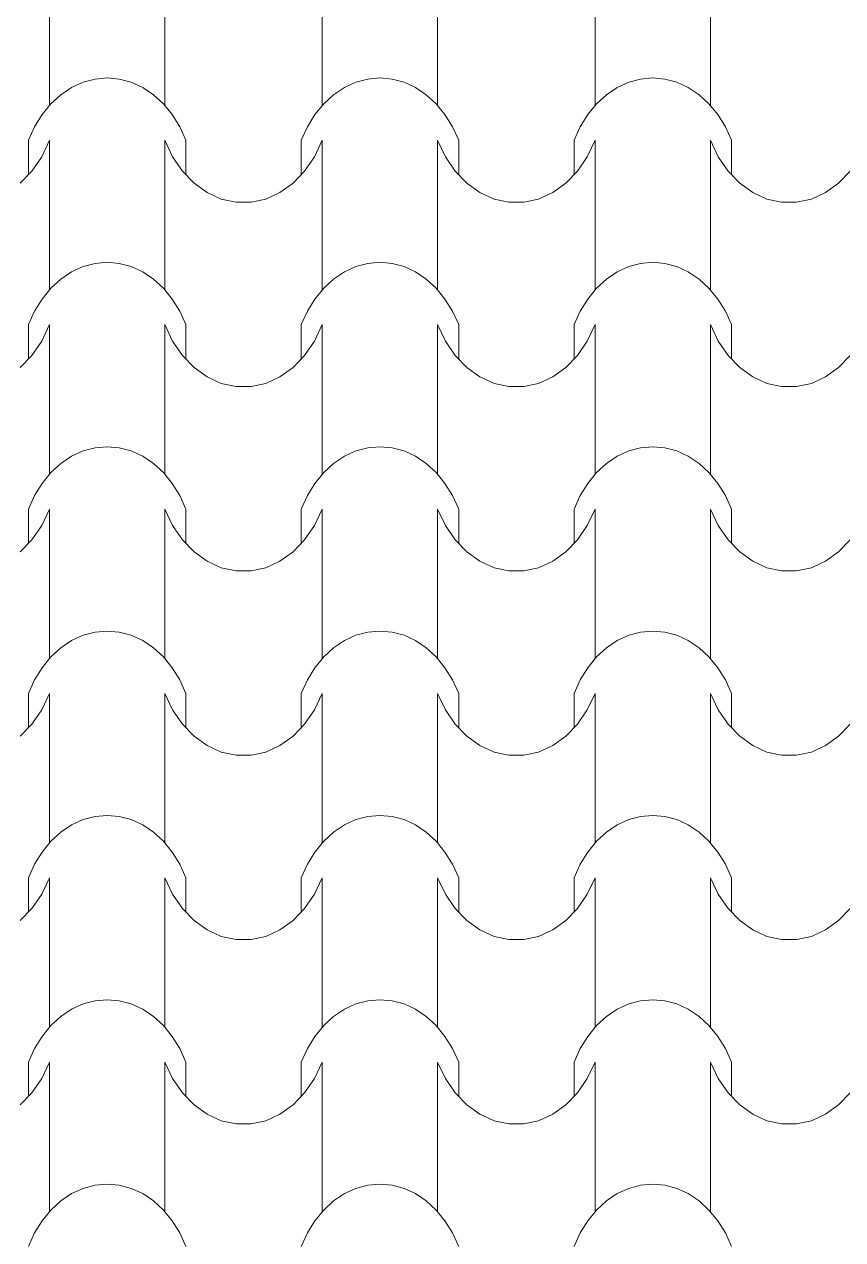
# Model space of a CAD drawing. Header units: millimetres. Extents: x 42452 to 2852333, y -419346 to 834876.
# Drawn here: x 2625101 to 2627128, y 659407 to 662416 of the extents above; entities that cross this region are included whole.
import ezdxf

# ---------------------------------------------------------------- set-up
doc = ezdxf.new("R2010")
doc.units = ezdxf.units.MM
doc.layers.add('M-2 keramitin shtrixi_Ном._пера__21_Pen_No__1', color=7, linetype='Continuous', lineweight=15)
doc.layers.add('memar', color=7, linetype='Continuous', lineweight=25)

# ---------------------------------------------------------------- blocks, each defined once
blk = doc.blocks.new('*X17')
at = {"layer": 'M-2 keramitin shtrixi_Ном._пера__21_Pen_No__1', "color": 7, "linetype": 'Continuous', "lineweight": 15}
for p, q in [((-261176.3, -1357432.1), (-261176.3, -1357247)), ((-260890.7, -1357432.1), (-260890.7, -1357247)), ((-260500.7, -1357432.1), (-260500.7, -1357247)), ((-260215.2, -1357432.1), (-260215.2, -1357247)), ((-259825.1, -1357432.1), (-259825.1, -1357247)), ((-259539.6, -1357432.1), (-259539.6, -1357247)), ((-261176.3, -1357617.2), (-261176.3, -1357432.1)), ((-260890.7, -1357617.2), (-260890.7, -1357432.1)), ((-260500.7, -1357617.2), (-260500.7, -1357432.1)), ((-260215.2, -1357617.2), (-260215.2, -1357432.1)), ((-259825.1, -1357617.2), (-259825.1, -1357432.1)), ((-259539.6, -1357617.2), (-259539.6, -1357432.1)), ((-261093.1, -1357559.7), (-261063.6, -1357551.7)), ((-261063.6, -1357551.7), (-261033.5, -1357549.1)), ((-261033.5, -1357549.1), (-261003.4, -1357551.7)), ((-261003.4, -1357551.7), (-260973.9, -1357559.7)), ((-260417.5, -1357559.7), (-260388, -1357551.7)), ((-260388, -1357551.7), (-260357.9, -1357549.1)), ((-260357.9, -1357549.1), (-260327.8, -1357551.7)), ((-260327.8, -1357551.7), (-260298.3, -1357559.7)), ((-259742, -1357559.7), (-259712.5, -1357551.7)), ((-259712.5, -1357551.7), (-259682.4, -1357549.1)), ((-259682.4, -1357549.1), (-259652.3, -1357551.7)), ((-259652.3, -1357551.7), (-259622.8, -1357559.7)), ((-261148.2, -1357590.8), (-261121.5, -1357572.8)), ((-261121.5, -1357572.8), (-261093.1, -1357559.7)), ((-260973.9, -1357559.7), (-260945.5, -1357572.8)), ((-260945.5, -1357572.8), (-260918.8, -1357590.8)), ((-260472.6, -1357590.8), (-260445.9, -1357572.8)), ((-260445.9, -1357572.8), (-260417.5, -1357559.7)), ((-260298.3, -1357559.7), (-260269.9, -1357572.8)), ((-260269.9, -1357572.8), (-260243.3, -1357590.8)), ((-259797.1, -1357590.8), (-259770.4, -1357572.8)), ((-259770.4, -1357572.8), (-259742, -1357559.7)), ((-259622.8, -1357559.7), (-259594.4, -1357572.8)), ((-259594.4, -1357572.8), (-259567.7, -1357590.8)), ((-261172.7, -1357613.3), (-261148.2, -1357590.8)), ((-260918.8, -1357590.8), (-260894.3, -1357613.3)), ((-260497.1, -1357613.3), (-260472.6, -1357590.8)), ((-260243.3, -1357590.8), (-260218.8, -1357613.3)), ((-259821.5, -1357613.3), (-259797.1, -1357590.8)), ((-259567.7, -1357590.8), (-259543.2, -1357613.3)), ((-261213.2, -1357670.2), (-261194.5, -1357639.9)), ((-261194.5, -1357639.9), (-261172.7, -1357613.3)), ((-260894.3, -1357613.3), (-260872.5, -1357639.9)), ((-260872.5, -1357639.9), (-260853.8, -1357670.2)), ((-260537.7, -1357670.2), (-260518.9, -1357639.9)), ((-260518.9, -1357639.9), (-260497.1, -1357613.3)), ((-260218.8, -1357613.3), (-260196.9, -1357639.9)), ((-260196.9, -1357639.9), (-260178.2, -1357670.2)), ((-259862.1, -1357670.2), (-259843.4, -1357639.9)), ((-259843.4, -1357639.9), (-259821.5, -1357613.3)), ((-259543.2, -1357613.3), (-259521.4, -1357639.9)), ((-259521.4, -1357639.9), (-259502.6, -1357670.2)), ((-261228.5, -1357703.4), (-261213.2, -1357670.2)), ((-260853.8, -1357670.2), (-260838.5, -1357703.4)), ((-260553, -1357703.4), (-260537.7, -1357670.2)), ((-260178.2, -1357670.2), (-260162.9, -1357703.4)), ((-259877.4, -1357703.4), (-259862.1, -1357670.2)), ((-259502.6, -1357670.2), (-259487.4, -1357703.4)), ((-261228.5, -1357788.5), (-261228.5, -1357703.4)), ((-261176.3, -1357703.4), (-261195.6, -1357743.9)), ((-261176.3, -1357888.5), (-261176.3, -1357703.4)), ((-260890.7, -1357888.5), (-260890.7, -1357703.4)), ((-260871.4, -1357743.9), (-260890.7, -1357703.4)), ((-260838.5, -1357788.5), (-260838.5, -1357703.4)), ((-260553, -1357788.5), (-260553, -1357703.4)), ((-260500.7, -1357703.4), (-260520, -1357743.9)), ((-260500.7, -1357888.5), (-260500.7, -1357703.4)), ((-260215.2, -1357888.5), (-260215.2, -1357703.4)), ((-260195.9, -1357743.9), (-260215.2, -1357703.4)), ((-260162.9, -1357788.5), (-260162.9, -1357703.4)), ((-259877.4, -1357788.5), (-259877.4, -1357703.4)), ((-259825.1, -1357703.4), (-259844.5, -1357743.9)), ((-259825.1, -1357888.5), (-259825.1, -1357703.4)), ((-259539.6, -1357888.5), (-259539.6, -1357703.4)), ((-259520.3, -1357743.9), (-259539.6, -1357703.4)), ((-259487.4, -1357788.5), (-259487.4, -1357703.4)), ((-261195.6, -1357743.9), (-261220, -1357779.6)), ((-260847, -1357779.6), (-260871.4, -1357743.9)), ((-260520, -1357743.9), (-260544.4, -1357779.6)), ((-260171.4, -1357779.6), (-260195.9, -1357743.9)), ((-259844.5, -1357743.9), (-259868.9, -1357779.6)), ((-259495.9, -1357779.6), (-259520.3, -1357743.9)), ((-261220, -1357779.6), (-261248.8, -1357809.5)), ((-260818.2, -1357809.5), (-260847, -1357779.6)), ((-260544.4, -1357779.6), (-260573.2, -1357809.5)), ((-260142.6, -1357809.5), (-260171.4, -1357779.6)), ((-259868.9, -1357779.6), (-259897.7, -1357809.5)), ((-259467.1, -1357809.5), (-259495.9, -1357779.6)), ((-259193.3, -1357779.6), (-259222.1, -1357809.5)), ((-260785.8, -1357832.8), (-260818.2, -1357809.5)), ((-260573.2, -1357809.5), (-260605.6, -1357832.8)), ((-260110.3, -1357832.8), (-260142.6, -1357809.5)), ((-259897.7, -1357809.5), (-259930, -1357832.8)), ((-259434.7, -1357832.8), (-259467.1, -1357809.5)), ((-259222.1, -1357809.5), (-259254.5, -1357832.8)), ((-260750.8, -1357848.7), (-260785.8, -1357832.8)), ((-260714.3, -1357856.7), (-260750.8, -1357848.7)), ((-260640.6, -1357848.7), (-260677.2, -1357856.7)), ((-260605.6, -1357832.8), (-260640.6, -1357848.7)), ((-260075.3, -1357848.7), (-260110.3, -1357832.8)), ((-260038.7, -1357856.7), (-260075.3, -1357848.7)), ((-259965, -1357848.7), (-260001.6, -1357856.7)), ((-259930, -1357832.8), (-259965, -1357848.7)), ((-259399.7, -1357848.7), (-259434.7, -1357832.8)), ((-259363.2, -1357856.7), (-259399.7, -1357848.7)), ((-259289.5, -1357848.7), (-259326, -1357856.7)), ((-259254.5, -1357832.8), (-259289.5, -1357848.7)), ((-260695.7, -1357856.7), (-260714.3, -1357856.7)), ((-260677.2, -1357856.7), (-260695.7, -1357856.7)), ((-260020.2, -1357856.7), (-260038.7, -1357856.7)), ((-260001.6, -1357856.7), (-260020.2, -1357856.7)), ((-259344.6, -1357856.7), (-259363.2, -1357856.7)), ((-259326, -1357856.7), (-259344.6, -1357856.7)), ((-261176.3, -1358073.5), (-261176.3, -1357888.5)), ((-260890.7, -1358073.5), (-260890.7, -1357888.5)), ((-260500.7, -1358073.5), (-260500.7, -1357888.5)), ((-260215.2, -1358073.5), (-260215.2, -1357888.5)), ((-259825.1, -1358073.5), (-259825.1, -1357888.5)), ((-259539.6, -1358073.5), (-259539.6, -1357888.5)), ((-261148.2, -1358047.1), (-261121.5, -1358029.1)), ((-261121.5, -1358029.1), (-261093.1, -1358016.1)), ((-261093.1, -1358016.1), (-261063.6, -1358008.1)), ((-261063.6, -1358008.1), (-261033.5, -1358005.4)), ((-261033.5, -1358005.4), (-261003.4, -1358008.1)), ((-261003.4, -1358008.1), (-260973.9, -1358016.1)), ((-260973.9, -1358016.1), (-260945.5, -1358029.1)), ((-260945.5, -1358029.1), (-260918.8, -1358047.1)), ((-260472.6, -1358047.1), (-260445.9, -1358029.1)), ((-260445.9, -1358029.1), (-260417.5, -1358016.1)), ((-260417.5, -1358016.1), (-260388, -1358008.1)), ((-260388, -1358008.1), (-260357.9, -1358005.4)), ((-260357.9, -1358005.4), (-260327.8, -1358008.1)), ((-260327.8, -1358008.1), (-260298.3, -1358016.1)), ((-260298.3, -1358016.1), (-260269.9, -1358029.1)), ((-260269.9, -1358029.1), (-260243.3, -1358047.1)), ((-259797.1, -1358047.1), (-259770.4, -1358029.1)), ((-259770.4, -1358029.1), (-259742, -1358016.1)), ((-259742, -1358016.1), (-259712.5, -1358008.1)), ((-259712.5, -1358008.1), (-259682.4, -1358005.4)), ((-259682.4, -1358005.4), (-259652.3, -1358008.1)), ((-259652.3, -1358008.1), (-259622.8, -1358016.1)), ((-259622.8, -1358016.1), (-259594.4, -1358029.1)), ((-259594.4, -1358029.1), (-259567.7, -1358047.1)), ((-261172.7, -1358069.6), (-261148.2, -1358047.1)), ((-260918.8, -1358047.1), (-260894.3, -1358069.6)), ((-260497.1, -1358069.6), (-260472.6, -1358047.1)), ((-260243.3, -1358047.1), (-260218.8, -1358069.6)), ((-259821.5, -1358069.6), (-259797.1, -1358047.1)), ((-259567.7, -1358047.1), (-259543.2, -1358069.6)), ((-261194.5, -1358096.3), (-261172.7, -1358069.6)), ((-260894.3, -1358069.6), (-260872.5, -1358096.3)), ((-260518.9, -1358096.3), (-260497.1, -1358069.6)), ((-260218.8, -1358069.6), (-260196.9, -1358096.3)), ((-259843.4, -1358096.3), (-259821.5, -1358069.6)), ((-259543.2, -1358069.6), (-259521.4, -1358096.3)), ((-261213.2, -1358126.5), (-261194.5, -1358096.3)), ((-260872.5, -1358096.3), (-260853.8, -1358126.5)), ((-260537.7, -1358126.5), (-260518.9, -1358096.3)), ((-260196.9, -1358096.3), (-260178.2, -1358126.5)), ((-259862.1, -1358126.5), (-259843.4, -1358096.3)), ((-259521.4, -1358096.3), (-259502.6, -1358126.5)), ((-261228.5, -1358159.7), (-261213.2, -1358126.5)), ((-260853.8, -1358126.5), (-260838.5, -1358159.7)), ((-260553, -1358159.7), (-260537.7, -1358126.5)), ((-260178.2, -1358126.5), (-260162.9, -1358159.7)), ((-259877.4, -1358159.7), (-259862.1, -1358126.5)), ((-259502.6, -1358126.5), (-259487.4, -1358159.7)), ((-261228.5, -1358244.8), (-261228.5, -1358159.7)), ((-261176.3, -1358159.7), (-261195.6, -1358200.3)), ((-261176.3, -1358344.8), (-261176.3, -1358159.7)), ((-260890.7, -1358344.8), (-260890.7, -1358159.7)), ((-260871.4, -1358200.3), (-260890.7, -1358159.7)), ((-260838.5, -1358244.8), (-260838.5, -1358159.7)), ((-260553, -1358244.8), (-260553, -1358159.7)), ((-260500.7, -1358159.7), (-260520, -1358200.3)), ((-260500.7, -1358344.8), (-260500.7, -1358159.7)), ((-260215.2, -1358344.8), (-260215.2, -1358159.7)), ((-260195.9, -1358200.3), (-260215.2, -1358159.7)), ((-260162.9, -1358244.8), (-260162.9, -1358159.7)), ((-259877.4, -1358244.8), (-259877.4, -1358159.7)), ((-259825.1, -1358159.7), (-259844.5, -1358200.3)), ((-259825.1, -1358344.8), (-259825.1, -1358159.7)), ((-259539.6, -1358344.8), (-259539.6, -1358159.7)), ((-259520.3, -1358200.3), (-259539.6, -1358159.7)), ((-259487.4, -1358244.8), (-259487.4, -1358159.7)), ((-261195.6, -1358200.3), (-261220, -1358236)), ((-260847, -1358236), (-260871.4, -1358200.3)), ((-260520, -1358200.3), (-260544.4, -1358236)), ((-260171.4, -1358236), (-260195.9, -1358200.3)), ((-259844.5, -1358200.3), (-259868.9, -1358236)), ((-259495.9, -1358236), (-259520.3, -1358200.3)), ((-261220, -1358236), (-261248.8, -1358265.9)), ((-260818.2, -1358265.9), (-260847, -1358236)), ((-260544.4, -1358236), (-260573.2, -1358265.9)), ((-260142.6, -1358265.9), (-260171.4, -1358236)), ((-259868.9, -1358236), (-259897.7, -1358265.9)), ((-259467.1, -1358265.9), (-259495.9, -1358236)), ((-259193.3, -1358236), (-259222.1, -1358265.9)), ((-260785.8, -1358289.1), (-260818.2, -1358265.9)), ((-260573.2, -1358265.9), (-260605.6, -1358289.1)), ((-260110.3, -1358289.1), (-260142.6, -1358265.9)), ((-259897.7, -1358265.9), (-259930, -1358289.1)), ((-259434.7, -1358289.1), (-259467.1, -1358265.9)), ((-259222.1, -1358265.9), (-259254.5, -1358289.1)), ((-260750.8, -1358305), (-260785.8, -1358289.1)), ((-260605.6, -1358289.1), (-260640.6, -1358305)), ((-260075.3, -1358305), (-260110.3, -1358289.1)), ((-259930, -1358289.1), (-259965, -1358305)), ((-259399.7, -1358305), (-259434.7, -1358289.1)), ((-259254.5, -1358289.1), (-259289.5, -1358305)), ((-260714.3, -1358313.1), (-260750.8, -1358305)), ((-260695.7, -1358313.1), (-260714.3, -1358313.1)), ((-260677.2, -1358313.1), (-260695.7, -1358313.1)), ((-260640.6, -1358305), (-260677.2, -1358313.1)), ((-260038.7, -1358313.1), (-260075.3, -1358305)), ((-260020.2, -1358313.1), (-260038.7, -1358313.1)), ((-260001.6, -1358313.1), (-260020.2, -1358313.1)), ((-259965, -1358305), (-260001.6, -1358313.1)), ((-259363.2, -1358313.1), (-259399.7, -1358305)), ((-259344.6, -1358313.1), (-259363.2, -1358313.1)), ((-259326, -1358313.1), (-259344.6, -1358313.1)), ((-259289.5, -1358305), (-259326, -1358313.1)), ((-261176.3, -1358529.9), (-261176.3, -1358344.8)), ((-260890.7, -1358529.9), (-260890.7, -1358344.8)), ((-260500.7, -1358529.9), (-260500.7, -1358344.8)), ((-260215.2, -1358529.9), (-260215.2, -1358344.8)), ((-259825.1, -1358529.9), (-259825.1, -1358344.8)), ((-259539.6, -1358529.9), (-259539.6, -1358344.8)), ((-261121.5, -1358485.5), (-261093.1, -1358472.4)), ((-261093.1, -1358472.4), (-261063.6, -1358464.4)), ((-261063.6, -1358464.4), (-261033.5, -1358461.8)), ((-261033.5, -1358461.8), (-261003.4, -1358464.4)), ((-261003.4, -1358464.4), (-260973.9, -1358472.4)), ((-260973.9, -1358472.4), (-260945.5, -1358485.5)), ((-260445.9, -1358485.5), (-260417.5, -1358472.4)), ((-260417.5, -1358472.4), (-260388, -1358464.4)), ((-260388, -1358464.4), (-260357.9, -1358461.8)), ((-260357.9, -1358461.8), (-260327.8, -1358464.4)), ((-260327.8, -1358464.4), (-260298.3, -1358472.4)), ((-260298.3, -1358472.4), (-260269.9, -1358485.5)), ((-259770.4, -1358485.5), (-259742, -1358472.4)), ((-259742, -1358472.4), (-259712.5, -1358464.4)), ((-259712.5, -1358464.4), (-259682.4, -1358461.8)), ((-259682.4, -1358461.8), (-259652.3, -1358464.4)), ((-259652.3, -1358464.4), (-259622.8, -1358472.4)), ((-259622.8, -1358472.4), (-259594.4, -1358485.5)), ((-261172.7, -1358526), (-261148.2, -1358503.5)), ((-261148.2, -1358503.5), (-261121.5, -1358485.5)), ((-260945.5, -1358485.5), (-260918.8, -1358503.5)), ((-260918.8, -1358503.5), (-260894.3, -1358526)), ((-260497.1, -1358526), (-260472.6, -1358503.5)), ((-260472.6, -1358503.5), (-260445.9, -1358485.5)), ((-260269.9, -1358485.5), (-260243.3, -1358503.5)), ((-260243.3, -1358503.5), (-260218.8, -1358526)), ((-259821.5, -1358526), (-259797.1, -1358503.5)), ((-259797.1, -1358503.5), (-259770.4, -1358485.5)), ((-259594.4, -1358485.5), (-259567.7, -1358503.5)), ((-259567.7, -1358503.5), (-259543.2, -1358526)), ((-261194.5, -1358552.6), (-261172.7, -1358526)), ((-260894.3, -1358526), (-260872.5, -1358552.6)), ((-260518.9, -1358552.6), (-260497.1, -1358526)), ((-260218.8, -1358526), (-260196.9, -1358552.6)), ((-259843.4, -1358552.6), (-259821.5, -1358526)), ((-259543.2, -1358526), (-259521.4, -1358552.6)), ((-261213.2, -1358582.8), (-261194.5, -1358552.6)), ((-260872.5, -1358552.6), (-260853.8, -1358582.8)), ((-260537.7, -1358582.8), (-260518.9, -1358552.6)), ((-260196.9, -1358552.6), (-260178.2, -1358582.8)), ((-259862.1, -1358582.8), (-259843.4, -1358552.6)), ((-259521.4, -1358552.6), (-259502.6, -1358582.8)), ((-261228.5, -1358616.1), (-261213.2, -1358582.8)), ((-260853.8, -1358582.8), (-260838.5, -1358616.1)), ((-260553, -1358616.1), (-260537.7, -1358582.8)), ((-260178.2, -1358582.8), (-260162.9, -1358616.1)), ((-259877.4, -1358616.1), (-259862.1, -1358582.8)), ((-259502.6, -1358582.8), (-259487.4, -1358616.1)), ((-261228.5, -1358701.2), (-261228.5, -1358616.1)), ((-261176.3, -1358616.1), (-261195.6, -1358656.6)), ((-261176.3, -1358801.2), (-261176.3, -1358616.1)), ((-260890.7, -1358801.2), (-260890.7, -1358616.1)), ((-260871.4, -1358656.6), (-260890.7, -1358616.1)), ((-260838.5, -1358701.2), (-260838.5, -1358616.1)), ((-260553, -1358701.2), (-260553, -1358616.1)), ((-260500.7, -1358616.1), (-260520, -1358656.6)), ((-260500.7, -1358801.2), (-260500.7, -1358616.1)), ((-260215.2, -1358801.2), (-260215.2, -1358616.1)), ((-260195.9, -1358656.6), (-260215.2, -1358616.1)), ((-260162.9, -1358701.2), (-260162.9, -1358616.1)), ((-259877.4, -1358701.2), (-259877.4, -1358616.1)), ((-259825.1, -1358616.1), (-259844.5, -1358656.6)), ((-259825.1, -1358801.2), (-259825.1, -1358616.1)), ((-259539.6, -1358801.2), (-259539.6, -1358616.1)), ((-259520.3, -1358656.6), (-259539.6, -1358616.1)), ((-259487.4, -1358701.2), (-259487.4, -1358616.1)), ((-261195.6, -1358656.6), (-261220, -1358692.3)), ((-260847, -1358692.3), (-260871.4, -1358656.6)), ((-260520, -1358656.6), (-260544.4, -1358692.3)), ((-260171.4, -1358692.3), (-260195.9, -1358656.6)), ((-259844.5, -1358656.6), (-259868.9, -1358692.3)), ((-259495.9, -1358692.3), (-259520.3, -1358656.6)), ((-261220, -1358692.3), (-261248.8, -1358722.2)), ((-260818.2, -1358722.2), (-260847, -1358692.3)), ((-260544.4, -1358692.3), (-260573.2, -1358722.2)), ((-260142.6, -1358722.2), (-260171.4, -1358692.3)), ((-259868.9, -1358692.3), (-259897.7, -1358722.2)), ((-259467.1, -1358722.2), (-259495.9, -1358692.3)), ((-259193.3, -1358692.3), (-259222.1, -1358722.2)), ((-260785.8, -1358745.5), (-260818.2, -1358722.2)), ((-260573.2, -1358722.2), (-260605.6, -1358745.5)), ((-260110.3, -1358745.5), (-260142.6, -1358722.2)), ((-259897.7, -1358722.2), (-259930, -1358745.5)), ((-259434.7, -1358745.5), (-259467.1, -1358722.2)), ((-259222.1, -1358722.2), (-259254.5, -1358745.5)), ((-260750.8, -1358761.3), (-260785.8, -1358745.5)), ((-260605.6, -1358745.5), (-260640.6, -1358761.3)), ((-260075.3, -1358761.3), (-260110.3, -1358745.5)), ((-259930, -1358745.5), (-259965, -1358761.3)), ((-259399.7, -1358761.3), (-259434.7, -1358745.5)), ((-259254.5, -1358745.5), (-259289.5, -1358761.3)), ((-260714.3, -1358769.4), (-260750.8, -1358761.3)), ((-260695.7, -1358769.4), (-260714.3, -1358769.4)), ((-260677.2, -1358769.4), (-260695.7, -1358769.4)), ((-260640.6, -1358761.3), (-260677.2, -1358769.4)), ((-260038.7, -1358769.4), (-260075.3, -1358761.3)), ((-260020.2, -1358769.4), (-260038.7, -1358769.4)), ((-260001.6, -1358769.4), (-260020.2, -1358769.4)), ((-259965, -1358761.3), (-260001.6, -1358769.4)), ((-259363.2, -1358769.4), (-259399.7, -1358761.3)), ((-259344.6, -1358769.4), (-259363.2, -1358769.4)), ((-259326, -1358769.4), (-259344.6, -1358769.4)), ((-259289.5, -1358761.3), (-259326, -1358769.4)), ((-261176.3, -1358986.2), (-261176.3, -1358801.2)), ((-260890.7, -1358986.2), (-260890.7, -1358801.2)), ((-260500.7, -1358986.2), (-260500.7, -1358801.2)), ((-260215.2, -1358986.2), (-260215.2, -1358801.2)), ((-259825.1, -1358986.2), (-259825.1, -1358801.2)), ((-259539.6, -1358986.2), (-259539.6, -1358801.2)), ((-261121.5, -1358941.8), (-261093.1, -1358928.8)), ((-261093.1, -1358928.8), (-261063.6, -1358920.8)), ((-261063.6, -1358920.8), (-261033.5, -1358918.1)), ((-261033.5, -1358918.1), (-261003.4, -1358920.8)), ((-261003.4, -1358920.8), (-260973.9, -1358928.8)), ((-260973.9, -1358928.8), (-260945.5, -1358941.8)), ((-260445.9, -1358941.8), (-260417.5, -1358928.8)), ((-260417.5, -1358928.8), (-260388, -1358920.8)), ((-260388, -1358920.8), (-260357.9, -1358918.1)), ((-260357.9, -1358918.1), (-260327.8, -1358920.8)), ((-260327.8, -1358920.8), (-260298.3, -1358928.8)), ((-260298.3, -1358928.8), (-260269.9, -1358941.8)), ((-259770.4, -1358941.8), (-259742, -1358928.8)), ((-259742, -1358928.8), (-259712.5, -1358920.8)), ((-259712.5, -1358920.8), (-259682.4, -1358918.1)), ((-259682.4, -1358918.1), (-259652.3, -1358920.8)), ((-259652.3, -1358920.8), (-259622.8, -1358928.8)), ((-259622.8, -1358928.8), (-259594.4, -1358941.8)), ((-261172.7, -1358982.3), (-261148.2, -1358959.8)), ((-261148.2, -1358959.8), (-261121.5, -1358941.8)), ((-260945.5, -1358941.8), (-260918.8, -1358959.8)), ((-260918.8, -1358959.8), (-260894.3, -1358982.3)), ((-260497.1, -1358982.3), (-260472.6, -1358959.8)), ((-260472.6, -1358959.8), (-260445.9, -1358941.8)), ((-260269.9, -1358941.8), (-260243.3, -1358959.8)), ((-260243.3, -1358959.8), (-260218.8, -1358982.3)), ((-259821.5, -1358982.3), (-259797.1, -1358959.8)), ((-259797.1, -1358959.8), (-259770.4, -1358941.8)), ((-259594.4, -1358941.8), (-259567.7, -1358959.8)), ((-259567.7, -1358959.8), (-259543.2, -1358982.3)), ((-261194.5, -1359009), (-261172.7, -1358982.3)), ((-260894.3, -1358982.3), (-260872.5, -1359009)), ((-260518.9, -1359009), (-260497.1, -1358982.3)), ((-260218.8, -1358982.3), (-260196.9, -1359009)), ((-259843.4, -1359009), (-259821.5, -1358982.3)), ((-259543.2, -1358982.3), (-259521.4, -1359009)), ((-261213.2, -1359039.2), (-261194.5, -1359009)), ((-260872.5, -1359009), (-260853.8, -1359039.2)), ((-260537.7, -1359039.2), (-260518.9, -1359009)), ((-260196.9, -1359009), (-260178.2, -1359039.2)), ((-259862.1, -1359039.2), (-259843.4, -1359009)), ((-259521.4, -1359009), (-259502.6, -1359039.2)), ((-261228.5, -1359072.4), (-261213.2, -1359039.2)), ((-260853.8, -1359039.2), (-260838.5, -1359072.4)), ((-260553, -1359072.4), (-260537.7, -1359039.2)), ((-260178.2, -1359039.2), (-260162.9, -1359072.4)), ((-259877.4, -1359072.4), (-259862.1, -1359039.2)), ((-259502.6, -1359039.2), (-259487.4, -1359072.4)), ((-261228.5, -1359157.5), (-261228.5, -1359072.4)), ((-261176.3, -1359072.4), (-261195.6, -1359113)), ((-261176.3, -1359257.5), (-261176.3, -1359072.4)), ((-260890.7, -1359257.5), (-260890.7, -1359072.4)), ((-260871.4, -1359113), (-260890.7, -1359072.4)), ((-260838.5, -1359157.5), (-260838.5, -1359072.4)), ((-260553, -1359157.5), (-260553, -1359072.4)), ((-260500.7, -1359072.4), (-260520, -1359113)), ((-260500.7, -1359257.5), (-260500.7, -1359072.4)), ((-260215.2, -1359257.5), (-260215.2, -1359072.4)), ((-260195.9, -1359113), (-260215.2, -1359072.4)), ((-260162.9, -1359157.5), (-260162.9, -1359072.4)), ((-259877.4, -1359157.5), (-259877.4, -1359072.4)), ((-259825.1, -1359072.4), (-259844.5, -1359113)), ((-259825.1, -1359257.5), (-259825.1, -1359072.4)), ((-259539.6, -1359257.5), (-259539.6, -1359072.4)), ((-259520.3, -1359113), (-259539.6, -1359072.4)), ((-259487.4, -1359157.5), (-259487.4, -1359072.4)), ((-261195.6, -1359113), (-261220, -1359148.7)), ((-260847, -1359148.7), (-260871.4, -1359113)), ((-260520, -1359113), (-260544.4, -1359148.7)), ((-260171.4, -1359148.7), (-260195.9, -1359113)), ((-259844.5, -1359113), (-259868.9, -1359148.7)), ((-259495.9, -1359148.7), (-259520.3, -1359113)), ((-261220, -1359148.7), (-261248.8, -1359178.6)), ((-260818.2, -1359178.6), (-260847, -1359148.7)), ((-260544.4, -1359148.7), (-260573.2, -1359178.6)), ((-260142.6, -1359178.6), (-260171.4, -1359148.7)), ((-259868.9, -1359148.7), (-259897.7, -1359178.6)), ((-259467.1, -1359178.6), (-259495.9, -1359148.7)), ((-259193.3, -1359148.7), (-259222.1, -1359178.6)), ((-260785.8, -1359201.8), (-260818.2, -1359178.6)), ((-260750.8, -1359217.7), (-260785.8, -1359201.8)), ((-260605.6, -1359201.8), (-260640.6, -1359217.7)), ((-260573.2, -1359178.6), (-260605.6, -1359201.8)), ((-260110.3, -1359201.8), (-260142.6, -1359178.6)), ((-260075.3, -1359217.7), (-260110.3, -1359201.8)), ((-259930, -1359201.8), (-259965, -1359217.7)), ((-259897.7, -1359178.6), (-259930, -1359201.8)), ((-259434.7, -1359201.8), (-259467.1, -1359178.6)), ((-259399.7, -1359217.7), (-259434.7, -1359201.8)), ((-259254.5, -1359201.8), (-259289.5, -1359217.7)), ((-259222.1, -1359178.6), (-259254.5, -1359201.8)), ((-260714.3, -1359225.7), (-260750.8, -1359217.7)), ((-260695.7, -1359225.7), (-260714.3, -1359225.7)), ((-260677.2, -1359225.7), (-260695.7, -1359225.7)), ((-260640.6, -1359217.7), (-260677.2, -1359225.7)), ((-260038.7, -1359225.7), (-260075.3, -1359217.7)), ((-260020.2, -1359225.7), (-260038.7, -1359225.7)), ((-260001.6, -1359225.7), (-260020.2, -1359225.7)), ((-259965, -1359217.7), (-260001.6, -1359225.7)), ((-259363.2, -1359225.7), (-259399.7, -1359217.7)), ((-259344.6, -1359225.7), (-259363.2, -1359225.7)), ((-259326, -1359225.7), (-259344.6, -1359225.7)), ((-259289.5, -1359217.7), (-259326, -1359225.7)), ((-261176.3, -1359442.6), (-261176.3, -1359257.5)), ((-260890.7, -1359442.6), (-260890.7, -1359257.5)), ((-260500.7, -1359442.6), (-260500.7, -1359257.5)), ((-260215.2, -1359442.6), (-260215.2, -1359257.5)), ((-259825.1, -1359442.6), (-259825.1, -1359257.5)), ((-259539.6, -1359442.6), (-259539.6, -1359257.5)), ((-261121.5, -1359398.2), (-261093.1, -1359385.1)), ((-261093.1, -1359385.1), (-261063.6, -1359377.1)), ((-261063.6, -1359377.1), (-261033.5, -1359374.5)), ((-261033.5, -1359374.5), (-261003.4, -1359377.1)), ((-261003.4, -1359377.1), (-260973.9, -1359385.1)), ((-260973.9, -1359385.1), (-260945.5, -1359398.2)), ((-260445.9, -1359398.2), (-260417.5, -1359385.1)), ((-260417.5, -1359385.1), (-260388, -1359377.1)), ((-260388, -1359377.1), (-260357.9, -1359374.5)), ((-260357.9, -1359374.5), (-260327.8, -1359377.1)), ((-260327.8, -1359377.1), (-260298.3, -1359385.1)), ((-260298.3, -1359385.1), (-260269.9, -1359398.2)), ((-259770.4, -1359398.2), (-259742, -1359385.1)), ((-259742, -1359385.1), (-259712.5, -1359377.1)), ((-259712.5, -1359377.1), (-259682.4, -1359374.5)), ((-259682.4, -1359374.5), (-259652.3, -1359377.1)), ((-259652.3, -1359377.1), (-259622.8, -1359385.1)), ((-259622.8, -1359385.1), (-259594.4, -1359398.2)), ((-261172.7, -1359438.7), (-261148.2, -1359416.2)), ((-261148.2, -1359416.2), (-261121.5, -1359398.2)), ((-260945.5, -1359398.2), (-260918.8, -1359416.2)), ((-260918.8, -1359416.2), (-260894.3, -1359438.7)), ((-260497.1, -1359438.7), (-260472.6, -1359416.2)), ((-260472.6, -1359416.2), (-260445.9, -1359398.2)), ((-260269.9, -1359398.2), (-260243.3, -1359416.2)), ((-260243.3, -1359416.2), (-260218.8, -1359438.7)), ((-259821.5, -1359438.7), (-259797.1, -1359416.2)), ((-259797.1, -1359416.2), (-259770.4, -1359398.2)), ((-259594.4, -1359398.2), (-259567.7, -1359416.2)), ((-259567.7, -1359416.2), (-259543.2, -1359438.7)), ((-261194.5, -1359465.3), (-261172.7, -1359438.7)), ((-260894.3, -1359438.7), (-260872.5, -1359465.3)), ((-260518.9, -1359465.3), (-260497.1, -1359438.7)), ((-260218.8, -1359438.7), (-260196.9, -1359465.3)), ((-259843.4, -1359465.3), (-259821.5, -1359438.7)), ((-259543.2, -1359438.7), (-259521.4, -1359465.3)), ((-261213.2, -1359495.5), (-261194.5, -1359465.3)), ((-260872.5, -1359465.3), (-260853.8, -1359495.5)), ((-260537.7, -1359495.5), (-260518.9, -1359465.3)), ((-260196.9, -1359465.3), (-260178.2, -1359495.5)), ((-259862.1, -1359495.5), (-259843.4, -1359465.3)), ((-259521.4, -1359465.3), (-259502.6, -1359495.5)), ((-261228.5, -1359528.8), (-261213.2, -1359495.5)), ((-260853.8, -1359495.5), (-260838.5, -1359528.8)), ((-260553, -1359528.8), (-260537.7, -1359495.5)), ((-260178.2, -1359495.5), (-260162.9, -1359528.8)), ((-259877.4, -1359528.8), (-259862.1, -1359495.5)), ((-259502.6, -1359495.5), (-259487.4, -1359528.8)), ((-261228.5, -1359613.9), (-261228.5, -1359528.8)), ((-261176.3, -1359528.8), (-261195.6, -1359569.3)), ((-261176.3, -1359713.9), (-261176.3, -1359528.8)), ((-260890.7, -1359713.9), (-260890.7, -1359528.8)), ((-260871.4, -1359569.3), (-260890.7, -1359528.8)), ((-260838.5, -1359613.9), (-260838.5, -1359528.8)), ((-260553, -1359613.9), (-260553, -1359528.8)), ((-260500.7, -1359528.8), (-260520, -1359569.3)), ((-260500.7, -1359713.9), (-260500.7, -1359528.8)), ((-260215.2, -1359713.9), (-260215.2, -1359528.8)), ((-260195.9, -1359569.3), (-260215.2, -1359528.8)), ((-260162.9, -1359613.9), (-260162.9, -1359528.8)), ((-259877.4, -1359613.9), (-259877.4, -1359528.8)), ((-259825.1, -1359528.8), (-259844.5, -1359569.3)), ((-259825.1, -1359713.9), (-259825.1, -1359528.8)), ((-259539.6, -1359713.9), (-259539.6, -1359528.8)), ((-259520.3, -1359569.3), (-259539.6, -1359528.8)), ((-259487.4, -1359613.9), (-259487.4, -1359528.8)), ((-261195.6, -1359569.3), (-261220, -1359605)), ((-260847, -1359605), (-260871.4, -1359569.3)), ((-260520, -1359569.3), (-260544.4, -1359605)), ((-260171.4, -1359605), (-260195.9, -1359569.3)), ((-259844.5, -1359569.3), (-259868.9, -1359605)), ((-259495.9, -1359605), (-259520.3, -1359569.3)), ((-261220, -1359605), (-261248.8, -1359634.9)), ((-260818.2, -1359634.9), (-260847, -1359605)), ((-260544.4, -1359605), (-260573.2, -1359634.9)), ((-260142.6, -1359634.9), (-260171.4, -1359605)), ((-259868.9, -1359605), (-259897.7, -1359634.9)), ((-259467.1, -1359634.9), (-259495.9, -1359605)), ((-259193.3, -1359605), (-259222.1, -1359634.9)), ((-260785.8, -1359658.2), (-260818.2, -1359634.9)), ((-260750.8, -1359674), (-260785.8, -1359658.2)), ((-260605.6, -1359658.2), (-260640.6, -1359674)), ((-260573.2, -1359634.9), (-260605.6, -1359658.2)), ((-260110.3, -1359658.2), (-260142.6, -1359634.9)), ((-260075.3, -1359674), (-260110.3, -1359658.2)), ((-259930, -1359658.2), (-259965, -1359674)), ((-259897.7, -1359634.9), (-259930, -1359658.2)), ((-259434.7, -1359658.2), (-259467.1, -1359634.9)), ((-259399.7, -1359674), (-259434.7, -1359658.2)), ((-259254.5, -1359658.2), (-259289.5, -1359674)), ((-259222.1, -1359634.9), (-259254.5, -1359658.2)), ((-260714.3, -1359682.1), (-260750.8, -1359674)), ((-260695.7, -1359682.1), (-260714.3, -1359682.1)), ((-260677.2, -1359682.1), (-260695.7, -1359682.1)), ((-260640.6, -1359674), (-260677.2, -1359682.1)), ((-260038.7, -1359682.1), (-260075.3, -1359674)), ((-260020.2, -1359682.1), (-260038.7, -1359682.1)), ((-260001.6, -1359682.1), (-260020.2, -1359682.1)), ((-259965, -1359674), (-260001.6, -1359682.1)), ((-259363.2, -1359682.1), (-259399.7, -1359674)), ((-259344.6, -1359682.1), (-259363.2, -1359682.1)), ((-259326, -1359682.1), (-259344.6, -1359682.1)), ((-259289.5, -1359674), (-259326, -1359682.1)), ((-261176.3, -1359898.9), (-261176.3, -1359713.9)), ((-260890.7, -1359898.9), (-260890.7, -1359713.9)), ((-260500.7, -1359898.9), (-260500.7, -1359713.9)), ((-260215.2, -1359898.9), (-260215.2, -1359713.9)), ((-259825.1, -1359898.9), (-259825.1, -1359713.9)), ((-259539.6, -1359898.9), (-259539.6, -1359713.9)), ((-261093.1, -1359841.4), (-261063.6, -1359833.5)), ((-261063.6, -1359833.5), (-261033.5, -1359830.8)), ((-261033.5, -1359830.8), (-261003.4, -1359833.5)), ((-261003.4, -1359833.5), (-260973.9, -1359841.4)), ((-260417.5, -1359841.4), (-260388, -1359833.5)), ((-260388, -1359833.5), (-260357.9, -1359830.8)), ((-260357.9, -1359830.8), (-260327.8, -1359833.5)), ((-260327.8, -1359833.5), (-260298.3, -1359841.4)), ((-259742, -1359841.4), (-259712.5, -1359833.5)), ((-259712.5, -1359833.5), (-259682.4, -1359830.8)), ((-259682.4, -1359830.8), (-259652.3, -1359833.5)), ((-259652.3, -1359833.5), (-259622.8, -1359841.4)), ((-261148.2, -1359872.5), (-261121.5, -1359854.5)), ((-261121.5, -1359854.5), (-261093.1, -1359841.4)), ((-260973.9, -1359841.4), (-260945.5, -1359854.5)), ((-260945.5, -1359854.5), (-260918.8, -1359872.5)), ((-260472.6, -1359872.5), (-260445.9, -1359854.5)), ((-260445.9, -1359854.5), (-260417.5, -1359841.4)), ((-260298.3, -1359841.4), (-260269.9, -1359854.5)), ((-260269.9, -1359854.5), (-260243.3, -1359872.5)), ((-259797.1, -1359872.5), (-259770.4, -1359854.5)), ((-259770.4, -1359854.5), (-259742, -1359841.4)), ((-259622.8, -1359841.4), (-259594.4, -1359854.5)), ((-259594.4, -1359854.5), (-259567.7, -1359872.5)), ((-261194.5, -1359921.7), (-261172.7, -1359895)), ((-261172.7, -1359895), (-261148.2, -1359872.5)), ((-260918.8, -1359872.5), (-260894.3, -1359895)), ((-260894.3, -1359895), (-260872.5, -1359921.7)), ((-260518.9, -1359921.7), (-260497.1, -1359895)), ((-260497.1, -1359895), (-260472.6, -1359872.5)), ((-260243.3, -1359872.5), (-260218.8, -1359895)), ((-260218.8, -1359895), (-260196.9, -1359921.7)), ((-259843.4, -1359921.7), (-259821.5, -1359895)), ((-259821.5, -1359895), (-259797.1, -1359872.5)), ((-259567.7, -1359872.5), (-259543.2, -1359895)), ((-259543.2, -1359895), (-259521.4, -1359921.7)), ((-261213.2, -1359951.9), (-261194.5, -1359921.7)), ((-260872.5, -1359921.7), (-260853.8, -1359951.9)), ((-260537.7, -1359951.9), (-260518.9, -1359921.7)), ((-260196.9, -1359921.7), (-260178.2, -1359951.9)), ((-259862.1, -1359951.9), (-259843.4, -1359921.7)), ((-259521.4, -1359921.7), (-259502.6, -1359951.9)), ((-261228.5, -1359985.1), (-261213.2, -1359951.9)), ((-260853.8, -1359951.9), (-260838.5, -1359985.1)), ((-260553, -1359985.1), (-260537.7, -1359951.9)), ((-260178.2, -1359951.9), (-260162.9, -1359985.1)), ((-259877.4, -1359985.1), (-259862.1, -1359951.9)), ((-259502.6, -1359951.9), (-259487.4, -1359985.1)), ((-261228.5, -1360070.2), (-261228.5, -1359985.1)), ((-261176.3, -1359985.1), (-261195.6, -1360025.6)), ((-261176.3, -1360170.2), (-261176.3, -1359985.1)), ((-260890.7, -1360170.2), (-260890.7, -1359985.1)), ((-260871.4, -1360025.6), (-260890.7, -1359985.1)), ((-260838.5, -1360070.2), (-260838.5, -1359985.1)), ((-260553, -1360070.2), (-260553, -1359985.1)), ((-260500.7, -1359985.1), (-260520, -1360025.6)), ((-260500.7, -1360170.2), (-260500.7, -1359985.1)), ((-260215.2, -1360170.2), (-260215.2, -1359985.1)), ((-260195.9, -1360025.6), (-260215.2, -1359985.1)), ((-260162.9, -1360070.2), (-260162.9, -1359985.1)), ((-259877.4, -1360070.2), (-259877.4, -1359985.1)), ((-259825.1, -1359985.1), (-259844.5, -1360025.6)), ((-259825.1, -1360170.2), (-259825.1, -1359985.1)), ((-259539.6, -1360170.2), (-259539.6, -1359985.1)), ((-259520.3, -1360025.6), (-259539.6, -1359985.1)), ((-259487.4, -1360070.2), (-259487.4, -1359985.1)), ((-261195.6, -1360025.6), (-261220, -1360061.4)), ((-260847, -1360061.4), (-260871.4, -1360025.6)), ((-260520, -1360025.6), (-260544.4, -1360061.4)), ((-260171.4, -1360061.4), (-260195.9, -1360025.6)), ((-259844.5, -1360025.6), (-259868.9, -1360061.4)), ((-259495.9, -1360061.4), (-259520.3, -1360025.6)), ((-261220, -1360061.4), (-261248.8, -1360091.3)), ((-260818.2, -1360091.3), (-260847, -1360061.4)), ((-260544.4, -1360061.4), (-260573.2, -1360091.3)), ((-260142.6, -1360091.3), (-260171.4, -1360061.4)), ((-259868.9, -1360061.4), (-259897.7, -1360091.3)), ((-259467.1, -1360091.3), (-259495.9, -1360061.4)), ((-259193.3, -1360061.4), (-259222.1, -1360091.3)), ((-260785.8, -1360114.5), (-260818.2, -1360091.3)), ((-260573.2, -1360091.3), (-260605.6, -1360114.5)), ((-260110.3, -1360114.5), (-260142.6, -1360091.3)), ((-259897.7, -1360091.3), (-259930, -1360114.5)), ((-259434.7, -1360114.5), (-259467.1, -1360091.3)), ((-259222.1, -1360091.3), (-259254.5, -1360114.5)), ((-260750.8, -1360130.4), (-260785.8, -1360114.5)), ((-260714.3, -1360138.4), (-260750.8, -1360130.4)), ((-260695.7, -1360138.4), (-260714.3, -1360138.4)), ((-260677.2, -1360138.4), (-260695.7, -1360138.4)), ((-260640.6, -1360130.4), (-260677.2, -1360138.4)), ((-260605.6, -1360114.5), (-260640.6, -1360130.4)), ((-260075.3, -1360130.4), (-260110.3, -1360114.5)), ((-260038.7, -1360138.4), (-260075.3, -1360130.4)), ((-260020.2, -1360138.4), (-260038.7, -1360138.4)), ((-260001.6, -1360138.4), (-260020.2, -1360138.4)), ((-259965, -1360130.4), (-260001.6, -1360138.4)), ((-259930, -1360114.5), (-259965, -1360130.4)), ((-259399.7, -1360130.4), (-259434.7, -1360114.5)), ((-259363.2, -1360138.4), (-259399.7, -1360130.4)), ((-259344.6, -1360138.4), (-259363.2, -1360138.4)), ((-259326, -1360138.4), (-259344.6, -1360138.4)), ((-259289.5, -1360130.4), (-259326, -1360138.4)), ((-259254.5, -1360114.5), (-259289.5, -1360130.4)), ((-261176.3, -1360355.3), (-261176.3, -1360170.2)), ((-260890.7, -1360355.3), (-260890.7, -1360170.2)), ((-260500.7, -1360355.3), (-260500.7, -1360170.2)), ((-260215.2, -1360355.3), (-260215.2, -1360170.2)), ((-259825.1, -1360355.3), (-259825.1, -1360170.2)), ((-259539.6, -1360355.3), (-259539.6, -1360170.2)), ((-261093.1, -1360297.8), (-261063.6, -1360289.8)), ((-261063.6, -1360289.8), (-261033.5, -1360287.2)), ((-261033.5, -1360287.2), (-261003.4, -1360289.8)), ((-261003.4, -1360289.8), (-260973.9, -1360297.8)), ((-260417.5, -1360297.8), (-260388, -1360289.8)), ((-260388, -1360289.8), (-260357.9, -1360287.2)), ((-260357.9, -1360287.2), (-260327.8, -1360289.8)), ((-260327.8, -1360289.8), (-260298.3, -1360297.8)), ((-259742, -1360297.8), (-259712.5, -1360289.8)), ((-259712.5, -1360289.8), (-259682.4, -1360287.2)), ((-259682.4, -1360287.2), (-259652.3, -1360289.8)), ((-259652.3, -1360289.8), (-259622.8, -1360297.8)), ((-261148.2, -1360328.9), (-261121.5, -1360310.9)), ((-261121.5, -1360310.9), (-261093.1, -1360297.8)), ((-260973.9, -1360297.8), (-260945.5, -1360310.9)), ((-260945.5, -1360310.9), (-260918.8, -1360328.9)), ((-260472.6, -1360328.9), (-260445.9, -1360310.9)), ((-260445.9, -1360310.9), (-260417.5, -1360297.8)), ((-260298.3, -1360297.8), (-260269.9, -1360310.9)), ((-260269.9, -1360310.9), (-260243.3, -1360328.9)), ((-259797.1, -1360328.9), (-259770.4, -1360310.9)), ((-259770.4, -1360310.9), (-259742, -1360297.8)), ((-259622.8, -1360297.8), (-259594.4, -1360310.9)), ((-259594.4, -1360310.9), (-259567.7, -1360328.9)), ((-261172.7, -1360351.4), (-261148.2, -1360328.9)), ((-260918.8, -1360328.9), (-260894.3, -1360351.4)), ((-260497.1, -1360351.4), (-260472.6, -1360328.9)), ((-260243.3, -1360328.9), (-260218.8, -1360351.4)), ((-259821.5, -1360351.4), (-259797.1, -1360328.9)), ((-259567.7, -1360328.9), (-259543.2, -1360351.4)), ((-261213.2, -1360408.2), (-261194.5, -1360378)), ((-261194.5, -1360378), (-261172.7, -1360351.4)), ((-260894.3, -1360351.4), (-260872.5, -1360378)), ((-260872.5, -1360378), (-260853.8, -1360408.2)), ((-260537.7, -1360408.2), (-260518.9, -1360378)), ((-260518.9, -1360378), (-260497.1, -1360351.4)), ((-260218.8, -1360351.4), (-260196.9, -1360378)), ((-260196.9, -1360378), (-260178.2, -1360408.2)), ((-259862.1, -1360408.2), (-259843.4, -1360378)), ((-259843.4, -1360378), (-259821.5, -1360351.4)), ((-259543.2, -1360351.4), (-259521.4, -1360378)), ((-259521.4, -1360378), (-259502.6, -1360408.2)), ((-261228.5, -1360441.5), (-261213.2, -1360408.2)), ((-260853.8, -1360408.2), (-260838.5, -1360441.5)), ((-260553, -1360441.5), (-260537.7, -1360408.2)), ((-260178.2, -1360408.2), (-260162.9, -1360441.5)), ((-259877.4, -1360441.5), (-259862.1, -1360408.2)), ((-259502.6, -1360408.2), (-259487.4, -1360441.5))]:
    blk.add_line(p, q, dxfattribs=at)
blk = doc.blocks.new('Fill_2')
at = {"layer": 'M-2 keramitin shtrixi_Ном._пера__21_Pen_No__1', "color": 7, "linetype": 'Continuous', "lineweight": 15}
blk.add_blockref('*X17', (0, 0), dxfattribs=at)

msp = doc.modelspace()

# ---------------------------------------------------------------- block references
at = {"layer": 'memar', "color": 7, "linetype": 'Continuous', "lineweight": 25}
msp.add_blockref('Fill_2', (2886339.52978, 2019832.0495), dxfattribs=at)

doc.saveas('drawing.dxf')
